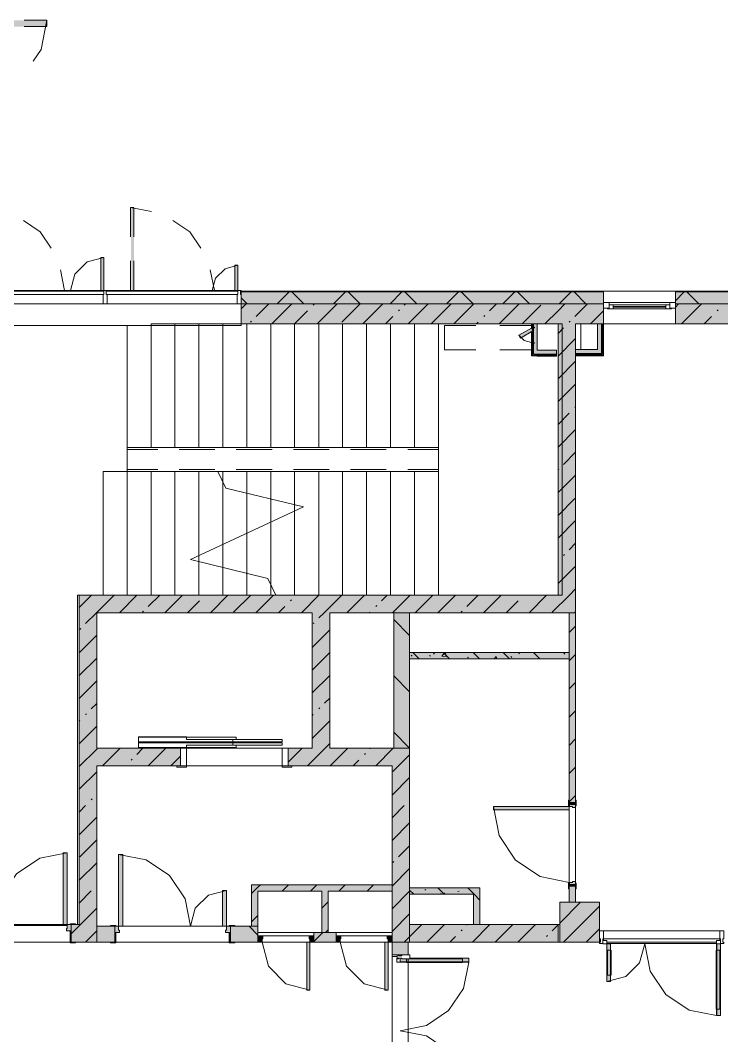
# Model space of a CAD drawing. Header units: millimetres. Extents: x -3817 to 677485, y -22715 to 103890.
# Drawn here: x 10460.1 to 10529.3, y -19507.6 to -19407.4 of the extents above; entities that cross this region are included whole.
import ezdxf

# ---------------------------------------------------------------- set-up
doc = ezdxf.new("R2010")
doc.units = ezdxf.units.MM
doc.layers.add('PDF _Геометрия', color=7, linetype='Continuous', true_color=0x1d1d1d)
doc.layers.add('PDF _Сплошная заливка', color=7, linetype='Continuous', true_color=0xffffff)

msp = doc.modelspace()

# ---------------------------------------------------------------- hatches: boundary and pattern name
at = {"layer": 'PDF _Сплошная заливка', "true_color": 0xe2e2e2, "transparency": 33554559}
for points in [[(10462.69, -19408.01), (10462.69, -19407.38), (10455.88, -19407.38), (10455.88, -19408.01), (10457.09, -19408.01)], [(10468.24, -19434.04), (10468.32, -19434.04), (10468.24, -19430.78), (10468, -19430.78), (10468, -19434.04)], [(10481.23, -19434.04), (10481.54, -19434.04), (10481.47, -19431.55), (10481.23, -19431.55), (10481.23, -19433.8)], [(10464.39, -19496.63), (10464.69, -19496.63), (10464.69, -19489.55), (10464.3, -19489.55), (10464.3, -19496.63)], [(10496.03, -19503.09), (10496.35, -19503.09), (10496.35, -19498.36), (10496.03, -19498.36), (10496.03, -19500.72)], [(10528.79, -19505.61), (10529.14, -19505.61), (10529.14, -19498.52), (10528.79, -19498.52), (10528.79, -19505.13)], [(10504.31, -19500.29), (10504.31, -19499.94), (10497.54, -19500.02), (10497.54, -19500.29), (10500.91, -19500.29)]]:
    msp.add_hatch(color=254, dxfattribs=at).paths.add_polyline_path(points)
at = {"layer": 'PDF _Сплошная заливка', "transparency": 33554559}
h = msp.add_hatch(color=256, dxfattribs=at)
h.paths.add_polyline_path([(10707.21, -19435.37), (10707.21, -19434.19), (10667.21, -19434.19), (10667.21, -19435.37), (10706.02, -19435.37)], flags=0)
h.paths.add_polyline_path([(10639.67, -19435.37), (10642.41, -19435.37), (10642.41, -19434.19), (10631.39, -19434.19), (10631.39, -19435.37), (10635.32, -19435.37)], flags=0)
h.paths.add_polyline_path([(10649.49, -19435.37), (10660.12, -19435.37), (10660.12, -19434.19), (10649.49, -19434.19)], flags=0)
h.paths.add_polyline_path([(10557.13, -19435.37), (10562.49, -19435.37), (10562.49, -19434.19), (10551.31, -19434.19), (10551.31, -19435.37)], flags=0)
h.paths.add_polyline_path([(10569.58, -19435.37), (10579.81, -19435.37), (10579.81, -19434.19), (10569.58, -19434.19), (10569.58, -19434.69)], flags=0)
h.paths.add_polyline_path([(10530.12, -19435.37), (10534.14, -19435.37), (10534.14, -19434.19), (10524.69, -19434.19), (10524.69, -19435.37)], flags=0)
h.paths.add_polyline_path([(10586.9, -19435.37), (10597.13, -19435.37), (10597.13, -19434.19), (10586.9, -19434.19), (10586.9, -19434.69)], flags=0)
h.paths.add_polyline_path([(10613.28, -19435.37), (10613.28, -19434.19), (10604.22, -19434.19), (10604.22, -19435.37)], flags=0)
h.paths.add_polyline_path([(10453.91, -19435.37), (10455.88, -19435.37), (10455.88, -19434.19), (10453.91, -19434.19), (10453.91, -19434.69)], flags=0)
h.paths.add_polyline_path([(10517.61, -19435.37), (10517.61, -19434.19), (10481.86, -19434.19), (10481.86, -19435.37), (10515.52, -19435.37)], flags=0)
h = msp.add_hatch(color=256, dxfattribs=at)
h.paths.add_polyline_path([(10513.12, -19437.34), (10513.12, -19435.37), (10481.86, -19435.37), (10481.86, -19437.34), (10511.07, -19437.34)], flags=0)
h.paths.add_polyline_path([(10453.67, -19437.34), (10455.88, -19437.34), (10455.88, -19435.37), (10453.67, -19435.37)], flags=0)
h = msp.add_hatch(color=256, dxfattribs=at)
h.paths.add_polyline_path([(10639.67, -19437.34), (10642.41, -19437.34), (10642.41, -19435.37), (10635.32, -19435.37), (10635.32, -19437.34), (10636.9, -19437.34)], flags=0)
h.paths.add_polyline_path([(10675.55, -19437.34), (10675.55, -19435.37), (10672.72, -19435.37), (10672.72, -19437.34)], flags=0)
h.paths.add_polyline_path([(10649.49, -19437.34), (10660.12, -19437.34), (10660.12, -19435.37), (10649.49, -19435.37)], flags=0)
h.paths.add_polyline_path([(10573.94, -19437.34), (10579.81, -19437.34), (10579.81, -19435.37), (10569.58, -19435.37), (10569.58, -19437.34)], flags=0)
h.paths.add_polyline_path([(10588.55, -19437.34), (10590.04, -19437.34), (10590.04, -19435.37), (10586.9, -19435.37), (10586.9, -19437.34)], flags=0)
h.paths.add_polyline_path([(10557.13, -19437.34), (10562.49, -19437.34), (10562.49, -19435.37), (10557.13, -19435.37), (10557.13, -19436.32)], flags=0)
h.paths.add_polyline_path([(10595.56, -19437.34), (10597.13, -19437.34), (10597.13, -19435.37), (10595.56, -19435.37), (10595.56, -19436.36)], flags=0)
h.paths.add_polyline_path([(10604.22, -19437.34), (10613.28, -19437.34), (10613.28, -19435.37), (10604.22, -19435.37)], flags=0)
h.paths.add_polyline_path([(10517.02, -19437.34), (10517.61, -19437.34), (10517.61, -19435.37), (10514.85, -19435.37), (10514.85, -19437.34), (10515.52, -19437.34)], flags=0)
h.paths.add_polyline_path([(10534.14, -19437.34), (10534.14, -19435.37), (10524.69, -19435.37), (10524.69, -19437.34), (10530.12, -19437.34)], flags=0)
h = msp.add_hatch(color=256, dxfattribs=at)
h.paths.add_polyline_path([(10510.48, -19440.49), (10510.58, -19440.49), (10510.58, -19438.06), (10510.48, -19438.12), (10510.48, -19439.09)], flags=0)
h.paths.add_polyline_path([(10510.58, -19437.93), (10510.58, -19437.34), (10510.48, -19437.34), (10510.48, -19437.76)], flags=0)
for points in [[(10510.58, -19440.49), (10510.68, -19440.34), (10510.64, -19437.34), (10510.58, -19437.34), (10510.58, -19439.09)], [(10512.96, -19440.43), (10512.96, -19440.34), (10510.68, -19440.34), (10510.68, -19440.43), (10511.07, -19440.43)], [(10517.41, -19440.36), (10517.41, -19440.26), (10514.85, -19440.26), (10514.85, -19440.36), (10517.02, -19440.36)], [(10517.02, -19440.45), (10517.51, -19440.45), (10517.41, -19440.36), (10514.85, -19440.36), (10514.85, -19440.45), (10515.52, -19440.45)], [(10514.22, -19465.85), (10514.85, -19465.85), (10514.85, -19464.11), (10465.88, -19464.11), (10465.88, -19465.85), (10500.91, -19465.85)], [(10514.22, -19470.41), (10514.22, -19469.78), (10498.47, -19469.78), (10498.47, -19470.41), (10500.91, -19470.41)], [(10496.74, -19498.36), (10498.47, -19498.36), (10498.47, -19480.96), (10496.74, -19480.96), (10496.74, -19497.73)], [(10482.88, -19496.79), (10483.51, -19496.79), (10483.51, -19492.7), (10482.88, -19492.7), (10482.88, -19496.32)], [(10490.44, -19493.33), (10496.74, -19493.33), (10496.74, -19492.7), (10483.51, -19492.7), (10483.51, -19493.33), (10489.81, -19493.33)], [(10504.77, -19493.64), (10505.4, -19493.64), (10505.4, -19493.01), (10498.47, -19493.01), (10498.47, -19493.64), (10500.91, -19493.64)], [(10517.21, -19498.36), (10517.21, -19494.43), (10513.28, -19494.43), (10513.28, -19498.36), (10515.52, -19498.36)], [(10465.09, -19498.36), (10467.61, -19498.36), (10467.61, -19496.63), (10465.09, -19496.63), (10465.09, -19497.26)], [(10500.91, -19498.36), (10513.12, -19498.36), (10513.12, -19496.63), (10498.47, -19496.63), (10498.47, -19498.36)]]:
    msp.add_hatch(color=256, dxfattribs=at).paths.add_polyline_path(points)
h = msp.add_hatch(color=256, dxfattribs=at)
h.paths.add_polyline_path([(10514.43, -19494.43), (10514.85, -19494.43), (10514.85, -19492.85), (10514.22, -19492.85), (10514.22, -19494.43)], flags=0)
h.paths.add_polyline_path([(10514.22, -19484.59), (10514.85, -19484.59), (10514.85, -19465.85), (10514.22, -19465.85), (10514.22, -19484.35)], flags=0)
h = msp.add_hatch(color=256, dxfattribs=at)
h.paths.add_polyline_path([(10467.61, -19480.96), (10475.88, -19480.96), (10475.88, -19479.23), (10467.61, -19479.23)], flags=0)
h.paths.add_polyline_path([(10496.74, -19480.96), (10498.47, -19480.96), (10498.47, -19479.23), (10486.5, -19479.23), (10486.5, -19480.96)], flags=0)
at = {"layer": 'PDF _Сплошная заливка', "true_color": 0xe2e2e2, "transparency": 33554559}
h = msp.add_hatch(color=254, dxfattribs=at)
h.paths.add_polyline_path([(10514.22, -19492.66), (10514.85, -19492.66), (10514.85, -19492.38), (10514.22, -19492.46)], flags=0)
h.paths.add_polyline_path([(10514.85, -19485.06), (10514.85, -19484.78), (10514.22, -19484.78), (10514.22, -19484.98), (10514.54, -19484.98)], flags=0)
h = msp.add_hatch(color=254, dxfattribs=at)
h.paths.add_polyline_path([(10465.09, -19497.26), (10465.09, -19496.63), (10464.69, -19496.63), (10464.62, -19497.26)], flags=0)
h.paths.add_polyline_path([(10453.67, -19497.26), (10454.14, -19497.26), (10454.06, -19497.03), (10454.06, -19496.63), (10453.67, -19496.63)], flags=0)
at = {"layer": 'PDF _Сплошная заливка', "transparency": 33554559}
h = msp.add_hatch(color=256, dxfattribs=at)
h.paths.add_polyline_path([(10481.23, -19498.36), (10483.51, -19498.36), (10483.51, -19496.79), (10480.8, -19496.79), (10480.8, -19498.36)], flags=0)
h.paths.add_polyline_path([(10469.38, -19498.36), (10469.38, -19496.79), (10467.61, -19496.79), (10467.61, -19498.36), (10468.95, -19498.36)], flags=0)
at = {"layer": 'PDF _Сплошная заливка', "true_color": 0xe2e2e2, "transparency": 33554559}
h = msp.add_hatch(color=254, dxfattribs=at)
h.paths.add_polyline_path([(10469.85, -19497.42), (10469.77, -19497.18), (10469.77, -19496.79), (10469.38, -19496.79), (10469.38, -19497.42)], flags=0)
h.paths.add_polyline_path([(10480.8, -19497.42), (10480.8, -19496.79), (10480.4, -19496.79), (10480.32, -19497.42)], flags=0)
at = {"layer": 'PDF _Сплошная заливка', "transparency": 33554559}
h = msp.add_hatch(color=256, dxfattribs=at)
h.paths.add_polyline_path([(10496.74, -19514.74), (10498.32, -19514.74), (10498.32, -19514.58), (10496.74, -19514.58)], flags=0)
h.paths.add_polyline_path([(10497.26, -19499.62), (10498.32, -19499.62), (10498.32, -19498.36), (10496.74, -19498.36), (10496.74, -19499.62)], flags=0)

# ---------------------------------------------------------------- linework, layer by layer
at = {"layer": 'PDF _Геометрия', "color": 253, "lineweight": 9, "true_color": 0xaaaaaa}
for points in [[(10460.46, -19408.01), (10462.69, -19408.01), (10462.69, -19407.38), (10460.46, -19407.38)], [(10461.34, -19411.41), (10462.12, -19410.25), (10462.69, -19407.38)], [(10471.27, -19428.76), (10471.27, -19425.85), (10470.95, -19425.85), (10470.95, -19428.76)], [(10473, -19426.25), (10470.95, -19425.85)], [(10463.11, -19429.87), (10462.04, -19428.27), (10460.37, -19427.15)], [(10477.87, -19429.87), (10476.8, -19428.27), (10475.13, -19427.15)], [(10465.01, -19434.04), (10465.43, -19432.45), (10466.65, -19431.23), (10468.32, -19430.78)], [(10468.32, -19434.04), (10468.32, -19430.78), (10468, -19430.78), (10468, -19434.04)], [(10470.95, -19431.12), (10470.95, -19434.04)], [(10471.27, -19434.04), (10471.27, -19431.12)], [(10479, -19434.04), (10479.32, -19432.83), (10480.26, -19431.9), (10481.54, -19431.55)], [(10481.54, -19434.04), (10481.54, -19431.55), (10481.23, -19431.55), (10481.23, -19434.04)], [(10464.44, -19434.04), (10464.04, -19432)], [(10479.21, -19434.04), (10478.8, -19432)], [(10455.88, -19435.37), (10455.88, -19437.51), (10481.86, -19437.51), (10481.86, -19435.37)], [(10468.63, -19435.37), (10481.47, -19435.37), (10456.27, -19435.37), (10468.24, -19435.37)], [(10481.86, -19437.51), (10455.88, -19437.51), (10455.88, -19437.34), (10453.67, -19437.34)], [(10510.48, -19437.76), (10510.48, -19437.5), (10507.37, -19437.5), (10510.48, -19437.5)], [(10515.52, -19437.34), (10515.36, -19437.34), (10515.36, -19439.86), (10515.36, -19437.34)], [(10551.31, -19437.34), (10517.61, -19437.34)], [(10510.48, -19438.12), (10510.48, -19439.9), (10507.37, -19439.9), (10510.48, -19439.9)], [(10510.48, -19439.17), (10509.77, -19438.98), (10509.25, -19438.46)], [(10517.61, -19439.09), (10517.61, -19440.49), (10514.85, -19440.49), (10514.85, -19484.35)], [(10514.85, -19440.49), (10517.61, -19440.49)], [(10470.6, -19451.91), (10472.96, -19451.91), (10470.6, -19451.91)], [(10465.71, -19496.63), (10465.71, -19464.11), (10468.24, -19464.11)], [(10514.22, -19470.41), (10498.47, -19470.41), (10498.47, -19493.01), (10505.4, -19493.01), (10505.4, -19496.63), (10513.28, -19496.63), (10513.28, -19494.43), (10514.22, -19494.43), (10514.22, -19493.09)], [(10481.03, -19478.63), (10471.72, -19478.63), (10471.72, -19478.11), (10476.47, -19478.11)], [(10476.47, -19479.18), (10476.47, -19479.15), (10471.74, -19479.15), (10471.74, -19478.68), (10481.03, -19478.68), (10481.03, -19478.66), (10471.72, -19478.66), (10471.72, -19479.18), (10476.47, -19479.18), (10471.72, -19479.18), (10471.72, -19478.66), (10481.03, -19478.66)], [(10471.74, -19478.13), (10471.74, -19478.6)], [(10471.74, -19478.68), (10471.74, -19479.15)], [(10485.91, -19478.37), (10485.91, -19478.6), (10485.91, -19478.37), (10481.03, -19478.37), (10481.03, -19478.6), (10485.91, -19478.6), (10481.03, -19478.6), (10481.03, -19478.37), (10476.47, -19478.37), (10476.47, -19478.13), (10481.35, -19478.13), (10481.35, -19478.37)], [(10485.91, -19478.71), (10485.91, -19478.92), (10485.91, -19478.68), (10481.03, -19478.68), (10481.03, -19478.92), (10485.91, -19478.92), (10481.35, -19478.92), (10481.35, -19479.15), (10481.35, -19478.92), (10476.47, -19478.92), (10476.47, -19479.15), (10481.35, -19479.15), (10476.47, -19479.15), (10476.47, -19478.92)], [(10481.03, -19478.68), (10485.91, -19478.68)], [(10481.03, -19478.92), (10481.03, -19478.71)], [(10514.22, -19484.35), (10514.22, -19478.71)], [(10485.91, -19479.23), (10486.5, -19479.23), (10475.88, -19479.23), (10476.47, -19479.23)], [(10475.52, -19480.96), (10467.61, -19480.96), (10467.61, -19496.79), (10468.05, -19496.79)], [(10481.23, -19496.79), (10482.88, -19496.79), (10482.88, -19492.7), (10496.74, -19492.7), (10496.74, -19480.96)], [(10514.22, -19492.46), (10511.36, -19491.89), (10508.93, -19490.27), (10507.31, -19487.84), (10506.74, -19484.98)], [(10464.69, -19489.55), (10461.98, -19490.09), (10459.68, -19491.62), (10458.15, -19493.92), (10457.61, -19496.63), (10457.13, -19494.86), (10455.84, -19493.56), (10454.06, -19493.09)], [(10469.77, -19489.7), (10472.48, -19490.24), (10474.78, -19491.78), (10476.32, -19494.08), (10476.86, -19496.79), (10477.33, -19495.02), (10478.63, -19493.72), (10480.4, -19493.25)], [(10514.85, -19493.09), (10514.85, -19494.43), (10517.21, -19494.43), (10517.21, -19497.26)], [(10464.69, -19496.63), (10454.06, -19496.63)], [(10454.06, -19496.71), (10464.69, -19496.71)], [(10513.28, -19496.63), (10513.12, -19496.63)], [(10483.83, -19497.73), (10488.71, -19497.73), (10483.83, -19497.73)], [(10491.54, -19497.73), (10496.43, -19497.73), (10491.54, -19497.73)], [(10468.95, -19498.36), (10465.52, -19498.36)], [(10481.23, -19498.36), (10488.32, -19498.36), (10483.83, -19498.36), (10488.63, -19498.36)], [(10483.91, -19498.36), (10484.54, -19500.73), (10486.27, -19502.46), (10488.63, -19503.09)], [(10491.23, -19498.36), (10489.02, -19498.36)], [(10496.35, -19498.36), (10491.54, -19498.36), (10496.03, -19498.36), (10491.62, -19498.36), (10492.26, -19500.73), (10493.98, -19502.46), (10496.35, -19503.09)], [(10517.29, -19498.36), (10498.32, -19498.36), (10498.32, -19499.64)], [(10513.12, -19498.36), (10513.28, -19498.36)], [(10517.21, -19498.05), (10517.21, -19498.36)], [(10517.53, -19498.21), (10517.92, -19498.21)], [(10517.53, -19498.52), (10517.53, -19498.21)], [(10517.92, -19498.36), (10517.92, -19498.21), (10517.53, -19498.21)], [(10517.92, -19498.52), (10517.53, -19498.52)], [(10517.53, -19498.52), (10517.92, -19498.52)], [(10517.92, -19498.21), (10517.92, -19498.52)], [(10517.92, -19502.26), (10519.79, -19501.76), (10521.16, -19500.39), (10521.66, -19498.52)], [(10517.92, -19502.26), (10517.92, -19498.52)], [(10528.75, -19505.61), (10526.04, -19505.07), (10523.74, -19503.53), (10522.2, -19501.23), (10521.66, -19498.52)], [(10529.14, -19498.21), (10528.75, -19498.21), (10529.14, -19498.21), (10529.14, -19498.52), (10528.75, -19498.52), (10529.14, -19498.52)], [(10528.75, -19498.52), (10528.75, -19498.21)], [(10528.75, -19498.21), (10528.75, -19498.36)], [(10528.75, -19505.61), (10528.75, -19498.52)], [(10497.24, -19499.77), (10496.74, -19499.77), (10496.74, -19499.62)], [(10517.92, -19499.15), (10518.28, -19499.15)], [(10518, -19501.63), (10518, -19499.15)], [(10518.35, -19501.63), (10518.35, -19499.15)], [(10528.72, -19504.98), (10528.72, -19499.15)], [(10529.14, -19499.15), (10528.79, -19499.15)], [(10529.06, -19504.98), (10529.06, -19499.15)], [(10497.22, -19513.88), (10497.54, -19513.88), (10497.22, -19513.88), (10497.54, -19513.88), (10497.22, -19513.88), (10497.22, -19514.27), (10497.22, -19513.93), (10497.22, -19514.27), (10497.54, -19514.27), (10497.54, -19513.88), (10504.31, -19513.88), (10503.79, -19511.28), (10502.32, -19509.09), (10500.13, -19507.62), (10497.54, -19507.1), (10500.13, -19506.59), (10502.32, -19505.12), (10503.79, -19502.92), (10504.31, -19500.33), (10497.54, -19500.33), (10497.22, -19500.33), (10497.22, -19499.94), (10497.54, -19499.94)], [(10497.22, -19500.33), (10497.22, -19499.94)], [(10497.26, -19500.33), (10497.54, -19500.33)], [(10497.54, -19499.94), (10497.54, -19500.33), (10497.54, -19499.94)], [(10503.68, -19500.02), (10498.17, -19500.02), (10498.17, -19500.29)], [(10503.68, -19500.36), (10498.17, -19500.36)], [(10503.68, -19499.94), (10503.68, -19500.29)], [(10517.92, -19501.63), (10518.28, -19501.63)], [(10529.14, -19504.98), (10528.79, -19504.98)]]:
    msp.add_lwpolyline(points, dxfattribs=at)
at = {"layer": 'PDF _Геометрия', "color": 7, "lineweight": 9}
for points in [[(10456.27, -19434.04), (10461.07, -19434.04), (10456.27, -19434.04), (10455.88, -19434.04)], [(10456.19, -19434.43), (10468.32, -19434.43), (10468.32, -19434.12), (10456.19, -19434.12)], [(10468.24, -19435.37), (10456.27, -19435.37), (10456.27, -19434.43), (10468.24, -19434.43)], [(10468.24, -19434.04), (10463.43, -19434.04)], [(10468.55, -19434.43), (10468.55, -19434.12), (10468.63, -19434.12), (10468.63, -19434.04), (10468.24, -19434.04), (10468.24, -19434.12), (10468.32, -19434.12), (10468.32, -19434.43), (10468.24, -19434.43), (10468.24, -19435.37), (10468.63, -19435.37), (10468.63, -19434.43)], [(10468.55, -19434.43), (10481.54, -19434.43), (10481.54, -19434.12), (10468.55, -19434.12)], [(10481.47, -19434.04), (10468.63, -19434.04)], [(10481.47, -19435.37), (10468.63, -19435.37), (10468.63, -19434.43), (10481.47, -19434.43)], [(10475.07, -19434.04), (10471.03, -19434.04)], [(10481.47, -19434.04), (10477.43, -19434.04)], [(10481.86, -19434.04), (10481.47, -19434.04)], [(10481.78, -19434.43), (10481.78, -19434.12), (10481.86, -19434.12), (10481.86, -19434.04), (10481.47, -19434.04), (10481.47, -19434.12), (10481.54, -19434.12), (10481.54, -19434.43), (10481.47, -19434.43), (10481.47, -19435.37), (10481.86, -19435.37), (10481.86, -19434.43)], [(10481.78, -19434.43), (10481.78, -19434.12)], [(10518.16, -19435.23), (10518.16, -19435.78), (10517.61, -19435.78), (10517.61, -19435.23)], [(10518, -19435.86), (10524.3, -19435.86), (10524.3, -19435.78), (10524.14, -19435.78), (10524.14, -19435.47), (10518.16, -19435.47), (10518.16, -19435.78), (10518, -19435.78)], [(10524.69, -19435.23), (10524.69, -19435.78), (10524.14, -19435.78), (10524.14, -19435.23)], [(10524.69, -19435.37), (10524.69, -19437.34), (10534.14, -19437.34), (10534.14, -19435.37)], [(10501.31, -19437.34), (10501.31, -19449.55), (10472.96, -19449.55), (10472.96, -19437.34)], [(10472.96, -19437.51), (10472.96, -19449.55)], [(10475.32, -19437.34), (10475.32, -19449.55)], [(10475.32, -19437.51), (10475.32, -19449.55)], [(10477.69, -19437.34), (10477.69, -19449.55)], [(10477.69, -19437.51), (10477.69, -19449.55)], [(10480.05, -19437.34), (10480.05, -19449.55)], [(10480.05, -19437.51), (10480.05, -19449.55)], [(10482.41, -19437.34), (10482.41, -19449.55)], [(10484.77, -19437.34), (10484.77, -19449.55)], [(10484.77, -19437.34), (10484.77, -19449.55)], [(10487.13, -19437.34), (10487.13, -19449.55)], [(10487.13, -19437.34), (10487.13, -19449.55)], [(10489.5, -19437.34), (10489.5, -19449.55)], [(10489.5, -19437.34), (10489.5, -19449.55)], [(10491.86, -19437.34), (10491.86, -19449.55)], [(10491.86, -19437.34), (10491.86, -19449.55)], [(10494.22, -19437.34), (10494.22, -19449.55)], [(10494.22, -19437.34), (10494.22, -19449.55)], [(10496.58, -19437.34), (10496.58, -19449.55)], [(10496.58, -19437.34), (10496.58, -19449.55)], [(10498.95, -19437.34), (10498.95, -19449.55)], [(10498.95, -19437.34), (10498.95, -19449.55)], [(10511.07, -19437.34), (10513.12, -19437.34)], [(10475.32, -19464.11), (10475.32, -19451.91)], [(10477.69, -19460.21), (10477.69, -19451.91), (10477.69, -19460.21), (10477.69, -19460.82), (10477.69, -19464.11), (10477.69, -19460.82)], [(10480.05, -19459.11), (10480.05, -19452.95), (10480.05, -19451.91), (10480.05, -19452.95)], [(10480.05, -19452.95), (10480.05, -19451.91)], [(10482.41, -19458.01), (10482.41, -19454.06), (10482.41, -19451.91), (10482.41, -19454.06)], [(10482.41, -19454.06), (10482.41, -19451.91)], [(10484.77, -19456.91), (10484.77, -19454.63), (10484.77, -19451.91), (10484.77, -19454.63)], [(10484.77, -19454.63), (10484.77, -19451.91)], [(10487.13, -19455.81), (10487.13, -19455.21), (10487.13, -19451.91), (10487.13, -19455.21), (10487.13, -19455.81), (10487.13, -19464.11)], [(10487.13, -19455.21), (10487.13, -19451.91)], [(10489.5, -19464.11), (10489.5, -19451.91)], [(10489.5, -19464.11), (10489.5, -19451.91)], [(10491.86, -19464.11), (10491.86, -19451.91)], [(10491.86, -19464.11), (10491.86, -19451.91)], [(10494.22, -19464.11), (10494.22, -19451.91)], [(10494.22, -19464.11), (10494.22, -19451.91)], [(10496.58, -19464.11), (10496.58, -19451.91)], [(10496.58, -19464.11), (10496.58, -19451.91)], [(10498.95, -19464.11), (10498.95, -19451.91)], [(10498.95, -19464.11), (10498.95, -19451.91)], [(10501.31, -19464.11), (10501.31, -19451.91)], [(10487.13, -19464.11), (10487.13, -19455.81)], [(10484.77, -19464.11), (10484.77, -19463.08), (10484.77, -19456.91), (10484.77, -19463.08)], [(10484.77, -19463.08), (10484.77, -19456.91)], [(10482.41, -19464.11), (10482.41, -19461.97), (10482.41, -19458.01), (10482.41, -19461.97)], [(10482.41, -19461.97), (10482.41, -19458.01)], [(10480.05, -19464.11), (10480.05, -19461.39), (10480.05, -19459.11), (10480.05, -19461.39)], [(10480.05, -19461.39), (10480.05, -19459.11)], [(10477.69, -19460.82), (10477.69, -19460.21)], [(10498.47, -19469.78), (10498.47, -19465.85), (10514.22, -19465.85), (10514.22, -19469.78)], [(10498.47, -19493.01), (10498.47, -19493.64), (10504.77, -19493.64), (10504.77, -19496.63), (10498.47, -19496.63), (10498.47, -19498.36), (10513.12, -19498.36), (10513.12, -19496.63), (10505.4, -19496.63), (10505.4, -19493.64), (10505.4, -19493.01)], [(10517.21, -19494.43), (10513.28, -19494.43), (10513.28, -19498.36), (10517.21, -19498.36)], [(10498.32, -19499.62), (10498.32, -19498.36), (10496.74, -19498.36), (10496.74, -19499.62)], [(10517.92, -19498.36), (10528.75, -19498.36)], [(10517.92, -19498.5), (10528.75, -19498.5)], [(10497.38, -19499.94), (10497.69, -19499.94), (10497.69, -19500.02), (10498.48, -19500.02), (10498.48, -19499.62), (10497.69, -19499.62), (10497.69, -19499.7), (10497.38, -19499.7), (10497.38, -19499.62), (10497.24, -19499.62), (10497.24, -19500.02), (10497.38, -19500.02)]]:
    msp.add_lwpolyline(points, close=True, dxfattribs=at)
for points in [[(10456.19, -19434.12), (10468.32, -19434.12)], [(10456.51, -19434.04), (10461.07, -19434.04), (10456.27, -19434.04), (10468.24, -19434.04), (10456.27, -19434.04)], [(10456.27, -19434.12), (10468.24, -19434.12), (10468.24, -19434.04), (10463.43, -19434.04), (10468, -19434.04)], [(10468.63, -19434.04), (10468.24, -19434.04)], [(10468.55, -19434.12), (10481.54, -19434.12)], [(10468.63, -19434.12), (10481.47, -19434.12), (10481.47, -19434.04), (10477.43, -19434.04), (10481.23, -19434.04)], [(10471.27, -19434.04), (10475.07, -19434.04), (10471.03, -19434.04), (10470.64, -19434.04)], [(10534.14, -19434.13), (10524.69, -19434.13), (10524.69, -19435.37), (10524.69, -19437.34), (10517.61, -19437.34), (10517.61, -19435.37), (10514.85, -19435.37), (10517.61, -19435.37), (10517.61, -19434.13), (10481.86, -19434.13), (10481.86, -19435.37), (10513.12, -19435.37), (10514.85, -19435.37), (10513.12, -19435.37), (10481.86, -19435.37), (10481.86, -19437.34), (10510.48, -19437.34), (10506.8, -19437.34)], [(10517.61, -19434.17), (10481.86, -19434.17)], [(10517.61, -19434.19), (10481.86, -19434.19)], [(10485.41, -19435.37), (10486.59, -19434.19)], [(10488.03, -19435.37), (10486.85, -19434.19)], [(10490.97, -19435.37), (10492.15, -19434.19)], [(10493.6, -19435.37), (10492.42, -19434.19)], [(10496.54, -19435.37), (10497.72, -19434.19)], [(10499.17, -19435.37), (10497.99, -19434.19)], [(10502.11, -19435.37), (10503.29, -19434.19)], [(10504.73, -19435.37), (10503.55, -19434.19)], [(10507.68, -19435.37), (10508.86, -19434.19)], [(10510.3, -19435.37), (10509.12, -19434.19)], [(10513.24, -19435.37), (10514.42, -19434.19)], [(10515.87, -19435.37), (10514.69, -19434.19)], [(10514.85, -19440.36), (10514.85, -19440.45), (10517.02, -19440.45), (10517.51, -19440.45), (10517.61, -19440.45), (10517.61, -19437.34), (10517.61, -19435.37), (10517.61, -19434.13), (10524.69, -19434.13), (10524.69, -19435.37), (10534.14, -19435.37)], [(10534.14, -19434.17), (10524.69, -19434.17)], [(10524.69, -19435.06), (10525.56, -19434.19)], [(10534.14, -19434.19), (10524.69, -19434.19)], [(10527, -19435.37), (10525.82, -19434.19)], [(10482.46, -19435.37), (10481.86, -19434.77)], [(10481.86, -19435.87), (10482.35, -19435.37)], [(10483.35, -19436.62), (10484.6, -19435.37)], [(10484.87, -19437.34), (10486.84, -19435.37)], [(10488.96, -19435.5), (10489.06, -19435.41)], [(10489.36, -19437.34), (10491.33, -19435.37)], [(10491.77, -19437.18), (10493.58, -19435.37)], [(10493.85, -19437.34), (10495.82, -19435.37)], [(10497.94, -19435.5), (10498.07, -19435.37)], [(10498.34, -19437.34), (10500.31, -19435.37)], [(10500.59, -19437.34), (10502.56, -19435.37)], [(10502.83, -19437.34), (10504.8, -19435.37)], [(10506.36, -19436.06), (10507.05, -19435.37)], [(10507.32, -19437.34), (10509.29, -19435.37)], [(10509.57, -19437.34), (10511.41, -19435.5)], [(10511.81, -19437.34), (10513.12, -19436.04), (10513.78, -19435.37)], [(10514.78, -19436.62), (10514.85, -19436.55), (10516.03, -19435.37)], [(10524.69, -19435.23), (10517.61, -19435.23)], [(10518.55, -19435.86), (10518.55, -19435.47)], [(10518.55, -19435.63), (10523.75, -19435.63)], [(10523.75, -19435.71), (10518.55, -19435.71)], [(10523.75, -19435.86), (10523.75, -19435.47)], [(10524.69, -19435.69), (10525.01, -19435.37)], [(10525.28, -19437.34), (10527.25, -19435.37)], [(10487.12, -19437.34), (10488.4, -19436.06)], [(10496.1, -19437.34), (10496.82, -19436.62)], [(10497.38, -19436.06), (10497.47, -19435.97)], [(10505.8, -19436.62), (10505.89, -19436.53)], [(10516.3, -19437.34), (10517.61, -19436.04)], [(10517.61, -19435.78), (10518.16, -19435.78)], [(10524.3, -19435.86), (10518, -19435.86)], [(10524.14, -19435.78), (10524.69, -19435.78)], [(10527.53, -19437.34), (10528.25, -19436.62)], [(10528.81, -19436.06), (10528.9, -19435.97)], [(10479.56, -19451.91), (10477.69, -19451.91), (10475.32, -19451.91), (10472.96, -19451.91), (10472.96, -19464.11), (10472.96, -19451.91), (10470.6, -19451.91), (10468.24, -19451.91), (10468.24, -19464.11), (10470.6, -19464.11), (10470.6, -19451.91), (10470.6, -19464.11), (10472.96, -19464.11), (10475.32, -19464.11), (10477.69, -19464.11), (10480.05, -19464.11), (10482.41, -19464.11), (10484.77, -19464.11), (10485.26, -19464.11), (10484.49, -19462.47), (10476.84, -19460.61), (10487.99, -19455.41), (10480.33, -19453.55), (10479.56, -19451.91), (10501.31, -19451.91), (10501.31, -19449.55), (10501.31, -19437.34), (10510.48, -19437.34), (10510.48, -19437.76)], [(10485.54, -19437.34), (10481.86, -19437.34), (10482.41, -19437.34), (10482.41, -19449.55), (10482.41, -19437.34), (10484.77, -19437.34), (10487.13, -19437.34), (10489.5, -19437.34), (10491.86, -19437.34), (10494.22, -19437.34), (10496.58, -19437.34), (10498.95, -19437.34), (10501.31, -19437.34), (10501.31, -19449.55), (10498.95, -19449.55), (10496.58, -19449.55), (10494.22, -19449.55), (10491.86, -19449.55), (10489.5, -19449.55), (10487.13, -19449.55), (10484.77, -19449.55), (10482.41, -19449.55), (10480.05, -19449.55), (10477.69, -19449.55), (10475.32, -19449.55), (10472.96, -19449.55), (10470.6, -19449.55), (10470.6, -19437.51)], [(10482.79, -19437.18), (10482.88, -19437.09)], [(10491.84, -19437.34), (10487.9, -19437.34)], [(10498.14, -19437.34), (10494.2, -19437.34)], [(10504.44, -19437.34), (10500.5, -19437.34)], [(10513.51, -19437.34), (10501.31, -19437.34)], [(10501.31, -19449.55), (10501.31, -19437.34)], [(10505.08, -19437.34), (10505.24, -19437.18)], [(10513.12, -19437.34), (10511.07, -19437.34), (10511.07, -19439.94), (10512.96, -19439.94), (10512.96, -19440.53), (10511.07, -19440.53), (10511.07, -19440.49), (10510.48, -19440.49), (10510.48, -19438.12), (10510.48, -19439.25)], [(10510.58, -19437.93), (10510.58, -19437.34), (10510.48, -19437.34)], [(10512.96, -19440.34), (10511.07, -19440.34), (10510.68, -19440.34), (10510.68, -19437.34), (10510.58, -19437.34)], [(10511.07, -19437.34), (10510.68, -19437.34)], [(10511.07, -19437.68), (10511.07, -19439.25)], [(10513.12, -19440.1), (10513.12, -19437.34), (10513.12, -19464.11)], [(10513.12, -19438.28), (10513.66, -19437.74)], [(10513.51, -19464.11), (10513.51, -19437.34)], [(10514.22, -19437.18), (10514.31, -19437.09)], [(10514.85, -19439.09), (10514.85, -19437.34), (10517.02, -19437.34), (10517.02, -19439.86), (10514.85, -19439.86), (10514.85, -19437.34)], [(10514.85, -19439.86), (10514.85, -19440.26), (10517.02, -19440.26), (10517.41, -19440.26), (10517.41, -19437.34), (10517.02, -19437.34)], [(10514.85, -19440.26), (10514.85, -19440.36), (10517.02, -19440.36), (10517.41, -19440.36), (10517.51, -19440.36), (10517.51, -19437.34), (10517.41, -19437.34)], [(10517.61, -19437.34), (10517.51, -19437.34)], [(10510.58, -19440.49), (10510.58, -19438.06)], [(10513.12, -19440.53), (10514.85, -19438.8)], [(10517.61, -19439.9), (10517.51, -19439.8), (10517.41, -19439.7)], [(10512.96, -19440.43), (10511.07, -19440.43), (10510.68, -19440.43)], [(10510.91, -19440.49), (10510.97, -19440.43), (10511.07, -19440.34)], [(10514.85, -19484.35), (10514.85, -19465.85), (10514.85, -19464.11), (10514.85, -19440.45)], [(10513.12, -19442.77), (10514.85, -19441.04)], [(10513.12, -19446.4), (10513.12, -19442.46)], [(10513.12, -19445.02), (10514.85, -19443.29)], [(10514.78, -19445.6), (10514.85, -19445.53)], [(10513.12, -19447.26), (10514.22, -19446.16)], [(10513.12, -19449.51), (10514.85, -19447.78)], [(10513.12, -19452.7), (10513.12, -19448.76)], [(10470.6, -19449.74), (10473.62, -19449.74)], [(10475.74, -19449.74), (10479.26, -19449.74)], [(10481.37, -19449.74), (10484.9, -19449.74)], [(10487.01, -19449.74), (10490.53, -19449.74)], [(10492.65, -19449.74), (10496.17, -19449.74)], [(10498.28, -19449.74), (10501.31, -19449.74), (10501.31, -19451.71), (10498.28, -19451.71)], [(10501.31, -19449.55), (10501.31, -19451.91)], [(10513.66, -19451.21), (10514.85, -19450.02)], [(10473.62, -19451.71), (10470.6, -19451.71)], [(10479.26, -19451.71), (10475.74, -19451.71)], [(10484.9, -19451.71), (10481.37, -19451.71)], [(10490.53, -19451.71), (10487.01, -19451.71)], [(10496.17, -19451.71), (10492.65, -19451.71)], [(10513.12, -19451.75), (10513.19, -19451.68)], [(10472.96, -19451.91), (10475.32, -19451.91), (10477.69, -19451.91), (10480.05, -19451.91), (10482.41, -19451.91), (10484.77, -19451.91), (10487.13, -19451.91), (10489.5, -19451.91), (10491.86, -19451.91), (10494.22, -19451.91), (10496.58, -19451.91), (10498.95, -19451.91), (10501.31, -19451.91), (10501.31, -19464.11), (10513.12, -19464.11), (10465.88, -19464.11), (10465.88, -19465.85), (10465.88, -19496.63), (10465.52, -19496.63)], [(10468.24, -19451.91), (10468.24, -19464.11)], [(10501.31, -19451.91), (10501.31, -19464.11)], [(10513.12, -19454), (10514.85, -19452.27)], [(10513.12, -19456.24), (10514.78, -19454.58)], [(10513.12, -19459), (10513.12, -19455.06)], [(10513.12, -19458.49), (10514.85, -19456.76)], [(10514.22, -19459.63), (10514.85, -19459)], [(10513.66, -19460.19), (10513.75, -19460.1)], [(10509.82, -19464.11), (10513.12, -19464.11), (10513.12, -19461.36)], [(10513.12, -19462.98), (10514.85, -19461.25)], [(10512.53, -19465.81), (10514.23, -19464.11), (10514.85, -19463.49)], [(10465.88, -19465.32), (10467.08, -19464.11)], [(10466.51, -19466.93), (10467.59, -19465.85), (10469.32, -19464.12)], [(10469.84, -19465.85), (10471.57, -19464.11)], [(10472.69, -19465.25), (10473.82, -19464.11)], [(10474.33, -19465.85), (10476.06, -19464.11)], [(10476.57, -19465.85), (10477.74, -19464.68)], [(10478.3, -19464.12), (10478.31, -19464.11)], [(10478.82, -19465.85), (10480.55, -19464.11)], [(10481.1, -19465.81), (10482.8, -19464.11)], [(10483.31, -19465.85), (10485.04, -19464.11)], [(10485.26, -19464.11), (10488.56, -19464.11)], [(10485.26, -19464.11), (10501.31, -19464.11)], [(10485.26, -19464.11), (10487.13, -19464.11)], [(10486.72, -19464.68), (10486.81, -19464.59)], [(10487.13, -19464.11), (10489.5, -19464.11)], [(10487.28, -19464.12), (10487.29, -19464.11)], [(10487.8, -19465.85), (10489.53, -19464.11)], [(10489.5, -19464.11), (10491.86, -19464.11)], [(10489.52, -19466.37), (10490.04, -19465.85), (10491.78, -19464.11)], [(10490.92, -19464.11), (10494.86, -19464.11)], [(10491.86, -19464.11), (10494.22, -19464.11)], [(10492.29, -19465.85), (10494.02, -19464.11)], [(10494.22, -19464.11), (10496.58, -19464.11)], [(10495.7, -19464.68), (10496.27, -19464.11)], [(10496.58, -19464.11), (10498.95, -19464.11)], [(10496.78, -19465.85), (10498.51, -19464.11)], [(10497.22, -19464.11), (10501.16, -19464.11)], [(10498.95, -19464.11), (10501.31, -19464.11)], [(10499.02, -19465.85), (10500.75, -19464.12)], [(10501.27, -19465.85), (10503, -19464.11)], [(10501.31, -19464.11), (10513.51, -19464.11)], [(10503.52, -19464.11), (10507.45, -19464.11)], [(10504.12, -19465.25), (10505.25, -19464.11)], [(10505.76, -19465.85), (10507.49, -19464.11)], [(10508, -19465.85), (10509.17, -19464.68)], [(10509.73, -19464.12), (10509.74, -19464.11)], [(10510.25, -19465.85), (10511.98, -19464.11)], [(10472.12, -19465.81), (10472.22, -19465.71)], [(10485.55, -19465.85), (10486.16, -19465.25)], [(10494.53, -19465.85), (10494.57, -19465.81)], [(10495.14, -19465.25), (10495.23, -19465.15)], [(10503.55, -19465.81), (10503.65, -19465.71)], [(10514.74, -19465.85), (10514.85, -19465.74)], [(10465.52, -19498.36), (10467.61, -19498.36), (10467.61, -19496.63), (10467.61, -19480.96), (10475.88, -19480.96), (10475.88, -19479.23), (10467.61, -19479.23), (10467.61, -19465.85), (10488.87, -19465.85), (10488.87, -19479.23), (10486.5, -19479.23), (10486.5, -19480.96), (10496.74, -19480.96), (10496.74, -19492.7), (10483.51, -19492.7), (10482.88, -19492.7), (10482.88, -19496.79), (10481.23, -19496.79)], [(10498.47, -19493.01), (10498.47, -19479.23), (10496.9, -19479.23), (10496.9, -19465.85), (10490.6, -19465.85), (10490.6, -19479.23), (10496.74, -19479.23), (10496.9, -19479.23), (10498.47, -19479.23), (10498.47, -19470.41), (10498.47, -19469.78)], [(10498.47, -19465.85), (10496.9, -19465.85)], [(10498.47, -19468.09), (10496.9, -19466.51)], [(10514.85, -19465.85), (10514.22, -19465.85)], [(10465.95, -19467.49), (10466.04, -19467.4)], [(10488.87, -19469.27), (10490.6, -19467.54)], [(10488.96, -19466.93), (10489.06, -19466.84)], [(10514.22, -19467.8), (10514.85, -19467.17)], [(10465.88, -19469.81), (10467.61, -19468.08)], [(10488.87, -19471.51), (10490.6, -19469.78)], [(10514.22, -19470.41), (10514.22, -19469.78)], [(10465.88, -19472.06), (10467.61, -19470.32)], [(10498.47, -19470.41), (10514.22, -19470.41), (10514.22, -19484.35)], [(10514.22, -19470.59), (10514.85, -19469.96)], [(10465.88, -19474.3), (10467.61, -19472.57)], [(10488.87, -19473.76), (10490.6, -19472.03)], [(10498.47, -19473.65), (10496.9, -19472.08)], [(10514.22, -19473.37), (10514.85, -19472.74)], [(10467.07, -19475.35), (10467.61, -19474.81)], [(10490.08, -19474.79), (10490.6, -19474.27)], [(10466.51, -19475.91), (10466.61, -19475.82)], [(10489.52, -19475.35), (10489.62, -19475.25)], [(10514.22, -19476.16), (10514.85, -19475.53)], [(10465.88, -19476.55), (10465.95, -19476.47)], [(10488.87, -19476), (10488.96, -19475.91)], [(10488.87, -19478.25), (10490.6, -19476.52)], [(10465.88, -19478.79), (10467.61, -19477.06)], [(10498.47, -19479.22), (10496.9, -19477.65)], [(10488.4, -19480.96), (10490.13, -19479.23), (10490.6, -19478.76)], [(10514.22, -19478.94), (10514.85, -19478.31)], [(10465.88, -19481.04), (10467.61, -19479.3), (10467.68, -19479.23)], [(10468.19, -19480.96), (10469.92, -19479.23)], [(10471.56, -19479.84), (10472.17, -19479.23)], [(10472.68, -19480.96), (10474.41, -19479.23)], [(10486.5, -19480.61), (10487.88, -19479.23)], [(10490.64, -19480.96), (10492.37, -19479.23)], [(10494.01, -19479.84), (10494.11, -19479.74)], [(10494.57, -19479.28), (10494.62, -19479.23)], [(10495.13, -19480.96), (10496.86, -19479.23)], [(10471, -19480.4), (10471.1, -19480.31)], [(10474.93, -19480.96), (10475.88, -19480.02)], [(10492.89, -19480.96), (10493.45, -19480.4)], [(10496.82, -19481.52), (10497.38, -19480.96), (10498.47, -19479.87)], [(10465.88, -19483.28), (10467.61, -19481.55)], [(10470.44, -19480.96), (10470.44, -19480.96)], [(10514.22, -19481.72), (10514.85, -19481.09)], [(10496.74, -19483.85), (10498.47, -19482.11)], [(10467.07, -19484.33), (10467.17, -19484.23)], [(10514.22, -19484.51), (10514.85, -19483.88)], [(10514.22, -19484.59), (10514.85, -19484.59)], [(10465.88, -19485.53), (10466.51, -19484.89)], [(10496.74, -19486.09), (10497.94, -19484.89)], [(10514.22, -19492.54), (10514.22, -19485.29)], [(10514.85, -19484.9), (10514.85, -19492.54)], [(10465.88, -19487.77), (10467.61, -19486.04)], [(10496.74, -19488.34), (10498.47, -19486.6)], [(10465.95, -19489.94), (10467.61, -19488.28)], [(10497.38, -19489.94), (10498.47, -19488.85)], [(10465.88, -19492.26), (10467.61, -19490.53)], [(10496.82, -19490.5), (10496.91, -19490.41)], [(10496.74, -19492.83), (10498.47, -19491.09)], [(10482.88, -19493.57), (10483.51, -19492.94), (10483.76, -19492.7)], [(10485.91, -19493.33), (10486.54, -19492.7)], [(10488.7, -19493.33), (10489.33, -19492.7)], [(10490.44, -19497.42), (10490.44, -19493.33), (10496.74, -19493.33), (10496.74, -19492.7)], [(10491.48, -19493.33), (10492.11, -19492.7)], [(10494.27, -19493.33), (10494.9, -19492.7)], [(10514.22, -19492.86), (10514.22, -19492.85)], [(10514.85, -19492.85), (10514.22, -19492.85)], [(10465.88, -19494.51), (10467.07, -19493.31)], [(10481.23, -19498.36), (10483.51, -19498.36), (10483.51, -19496.79), (10483.51, -19493.33), (10489.81, -19493.33), (10489.81, -19497.42), (10490.44, -19497.42), (10491.23, -19497.42), (10491.23, -19498.36), (10489.02, -19498.36), (10489.02, -19497.42), (10489.81, -19497.42)], [(10496.74, -19493.33), (10496.74, -19498.36), (10498.47, -19498.36), (10498.47, -19493.64)], [(10496.74, -19495.07), (10498.47, -19493.34)], [(10514.22, -19493.09), (10514.22, -19494.43)], [(10514.85, -19494.43), (10514.85, -19493.09)], [(10489.81, -19495), (10490.44, -19494.37)], [(10513.28, -19496.5), (10515.34, -19494.43)], [(10513.65, -19498.36), (10517.21, -19494.8)], [(10465.09, -19497.54), (10465.99, -19496.63), (10467.61, -19495.02)], [(10482.88, -19496.36), (10483.51, -19495.73)], [(10496.74, -19497.32), (10498.47, -19495.58)], [(10454.06, -19496.63), (10464.69, -19496.63)], [(10465.09, -19496.63), (10465.09, -19498.36)], [(10468.95, -19496.79), (10467.61, -19496.79), (10467.61, -19498.36), (10468.95, -19498.36)], [(10469.38, -19498.36), (10469.38, -19496.79)], [(10469.77, -19496.79), (10480.01, -19496.79)], [(10480.8, -19496.79), (10480.8, -19498.36)], [(10483.51, -19497.67), (10482.64, -19496.79)], [(10482.88, -19496.79), (10483.51, -19496.79)], [(10497.94, -19498.36), (10498.47, -19497.83), (10499.67, -19496.63)], [(10500.18, -19498.36), (10501.91, -19496.63)], [(10504.12, -19496.67), (10504.16, -19496.63)], [(10504.67, -19498.36), (10506.4, -19496.63)], [(10504.77, -19496.63), (10505.4, -19496.63)], [(10506.92, -19498.36), (10508.65, -19496.63)], [(10509.16, -19498.36), (10510.89, -19496.63)], [(10512.53, -19497.24), (10513.12, -19496.65)], [(10466.51, -19498.36), (10467.61, -19497.26)], [(10483.51, -19497.73), (10483.51, -19497.42), (10489.02, -19497.42), (10489.02, -19497.73)], [(10489.02, -19498.3), (10489.9, -19497.42)], [(10490.17, -19497.42), (10490.44, -19497.15)], [(10491.23, -19497.73), (10491.23, -19497.42), (10496.74, -19497.42), (10496.74, -19497.73)], [(10502.43, -19498.36), (10502.99, -19497.8)], [(10503.55, -19497.24), (10503.65, -19497.14)], [(10511.97, -19497.8), (10512.07, -19497.7)], [(10515.9, -19498.36), (10517.21, -19497.05)], [(10517.53, -19498.36), (10517.53, -19498.05), (10517.61, -19498.05), (10517.61, -19497.26), (10517.21, -19497.26), (10517.21, -19498.05), (10517.29, -19498.05), (10517.29, -19498.36), (10517.21, -19498.36), (10517.21, -19498.5), (10517.53, -19498.5)], [(10517.61, -19498.05), (10529.06, -19498.05), (10517.61, -19498.05), (10517.61, -19498.21), (10517.61, -19498.05), (10517.61, -19497.26), (10529.06, -19497.26), (10517.61, -19497.26)], [(10529.06, -19497.26), (10529.06, -19498.05), (10529.06, -19498.21), (10529.06, -19498.05)], [(10529.14, -19498.5), (10529.46, -19498.5), (10529.46, -19498.36), (10529.38, -19498.36), (10529.38, -19498.05), (10529.46, -19498.05), (10529.46, -19497.26), (10529.06, -19497.26), (10529.06, -19498.05), (10529.14, -19498.05), (10529.14, -19498.36)], [(10464.97, -19498.36), (10453.79, -19498.36)], [(10480.68, -19498.36), (10469.5, -19498.36)], [(10488.32, -19498.36), (10483.51, -19498.36)], [(10496.03, -19498.36), (10491.23, -19498.36)], [(10511.41, -19498.36), (10511.41, -19498.36)], [(10497.69, -19514.58), (10496.74, -19514.58), (10496.74, -19499.62), (10497.69, -19499.62)], [(10498.32, -19500), (10498.32, -19514.21)]]:
    msp.add_lwpolyline(points, dxfattribs=at)
at = {"layer": 'PDF _Геометрия', "color": 253, "lineweight": 9, "true_color": 0xaaaaaa}
for points in [[(10470.6, -19437.51), (10470.6, -19451.91), (10475.32, -19451.91), (10470.6, -19451.91)], [(10470.6, -19437.51), (10470.6, -19451.91), (10472.96, -19451.91), (10470.6, -19451.91)], [(10505.01, -19439.9), (10501.9, -19439.9), (10501.9, -19437.5), (10505.01, -19437.5), (10501.9, -19437.5), (10501.9, -19439.9)], [(10510.8, -19437.72), (10510.8, -19437.68), (10510.48, -19437.68), (10510.48, -19437.72)], [(10509.25, -19438.46), (10509.41, -19438.74), (10510.64, -19438.03), (10510.48, -19437.76)], [(10510.8, -19439.21), (10510.48, -19439.21), (10510.48, -19439.25), (10510.8, -19439.25)], [(10485.26, -19464.11), (10513.12, -19464.11)], [(10476.47, -19478.13), (10476.47, -19478.11), (10471.72, -19478.11), (10471.72, -19478.63), (10481.03, -19478.63), (10481.03, -19478.6), (10471.74, -19478.6), (10471.74, -19478.13)], [(10481.35, -19478.37), (10481.35, -19478.13), (10476.47, -19478.13), (10476.47, -19478.37)], [(10476.47, -19480.96), (10476.47, -19479.23), (10475.88, -19479.23), (10475.88, -19480.96)], [(10476.47, -19480.96), (10485.91, -19480.96), (10485.91, -19479.23), (10476.47, -19479.23), (10476.47, -19480.96), (10476.47, -19479.23), (10485.91, -19479.23), (10485.91, -19480.96), (10476.47, -19480.96), (10485.91, -19480.96)], [(10486.5, -19480.96), (10486.5, -19479.23), (10485.91, -19479.23), (10485.91, -19480.96)], [(10476.47, -19480.96), (10475.52, -19480.96), (10475.52, -19481.08), (10476.47, -19481.08)], [(10486.86, -19480.96), (10485.91, -19480.96), (10485.91, -19481.08), (10486.86, -19481.08)], [(10514.22, -19484.9), (10514.22, -19484.35), (10514.16, -19484.35), (10514.16, -19484.9)], [(10514.85, -19484.78), (10514.85, -19484.59), (10514.22, -19484.59), (10514.22, -19484.78)], [(10514.22, -19484.98), (10514.54, -19484.98), (10514.54, -19485.06), (10514.85, -19485.06), (10514.85, -19484.78), (10514.22, -19484.78)], [(10514.23, -19484.9), (10514.23, -19484.78), (10514.22, -19484.78), (10514.22, -19484.9)], [(10514.85, -19484.9), (10514.85, -19484.78), (10514.84, -19484.78), (10514.84, -19484.9)], [(10514.91, -19484.9), (10514.91, -19484.35), (10514.85, -19484.35), (10514.85, -19484.9)], [(10506.74, -19484.98), (10506.74, -19485.29), (10514.22, -19485.29), (10514.22, -19484.98)], [(10514.22, -19485.29), (10514.22, -19492.54)], [(10464.69, -19489.55), (10464.3, -19489.55), (10464.3, -19496.63), (10464.69, -19496.63)], [(10469.77, -19489.7), (10469.77, -19496.79), (10470.17, -19496.79), (10470.17, -19489.7)], [(10514.22, -19492.54), (10514.16, -19492.54), (10514.16, -19493.09), (10514.22, -19493.09)], [(10514.22, -19492.46), (10514.22, -19492.66), (10514.85, -19492.66), (10514.85, -19492.38), (10514.54, -19492.38), (10514.54, -19492.46)], [(10514.23, -19492.54), (10514.22, -19492.54), (10514.22, -19492.66), (10514.23, -19492.66)], [(10514.85, -19492.66), (10514.22, -19492.66), (10514.22, -19492.85), (10514.85, -19492.85)], [(10514.85, -19492.54), (10514.84, -19492.54), (10514.84, -19492.66), (10514.85, -19492.66)], [(10514.91, -19492.54), (10514.85, -19492.54), (10514.85, -19493.09), (10514.91, -19493.09)], [(10480.4, -19493.25), (10480.01, -19493.25), (10480.01, -19496.79), (10480.4, -19496.79)], [(10464.69, -19496.63), (10464.69, -19497.03), (10464.62, -19497.03), (10464.62, -19497.26), (10465.09, -19497.26), (10465.09, -19496.63)], [(10464.97, -19496.63), (10465.52, -19496.63), (10465.52, -19496.57), (10464.97, -19496.57)], [(10469.5, -19496.79), (10469.5, -19496.73), (10468.95, -19496.73), (10468.95, -19496.79)], [(10469.77, -19496.79), (10469.38, -19496.79), (10469.38, -19497.42), (10469.85, -19497.42), (10469.85, -19497.18), (10469.77, -19497.18)], [(10469.77, -19496.79), (10480.01, -19496.79)], [(10480.4, -19496.79), (10480.4, -19497.18), (10480.32, -19497.18), (10480.32, -19497.42), (10480.8, -19497.42), (10480.8, -19496.79)], [(10480.68, -19496.79), (10481.23, -19496.79), (10481.23, -19496.73), (10480.68, -19496.73)], [(10464.97, -19498.36), (10465.09, -19498.36), (10465.09, -19497.26), (10464.97, -19497.26)], [(10469.5, -19498.36), (10469.5, -19497.42), (10469.38, -19497.42), (10469.38, -19498.36)], [(10480.68, -19498.36), (10480.8, -19498.36), (10480.8, -19497.42), (10480.68, -19497.42)], [(10483.71, -19497.73), (10483.51, -19497.73), (10483.51, -19498.36), (10483.71, -19498.36)], [(10483.91, -19498.36), (10483.91, -19498.05), (10483.99, -19498.05), (10483.99, -19497.73), (10483.71, -19497.73), (10483.71, -19498.36)], [(10488.63, -19498.36), (10488.83, -19498.36), (10488.83, -19497.73), (10488.55, -19497.73), (10488.55, -19498.05), (10488.63, -19498.05)], [(10488.83, -19497.73), (10488.83, -19498.36), (10489.02, -19498.36), (10489.02, -19497.73)], [(10491.43, -19497.73), (10491.23, -19497.73), (10491.23, -19498.36), (10491.43, -19498.36)], [(10491.62, -19498.36), (10491.62, -19498.05), (10491.7, -19498.05), (10491.7, -19497.73), (10491.43, -19497.73), (10491.43, -19498.36)], [(10496.35, -19498.36), (10496.54, -19498.36), (10496.54, -19497.73), (10496.27, -19497.73), (10496.27, -19498.05), (10496.35, -19498.05)], [(10496.54, -19497.73), (10496.54, -19498.36), (10496.74, -19498.36), (10496.74, -19497.73)], [(10464.97, -19498.43), (10465.52, -19498.43), (10465.52, -19498.36), (10464.97, -19498.36)], [(10469.5, -19498.43), (10469.5, -19498.36), (10468.95, -19498.36), (10468.95, -19498.43)], [(10480.68, -19498.43), (10481.23, -19498.43), (10481.23, -19498.36), (10480.68, -19498.36)], [(10488.63, -19503.09), (10488.63, -19498.36), (10488.32, -19498.36), (10488.32, -19503.09)], [(10496.35, -19503.09), (10496.35, -19498.36), (10496.03, -19498.36), (10496.03, -19503.09)], [(10517.53, -19498.21), (10517.92, -19498.21), (10517.92, -19498.36), (10517.92, -19498.21)], [(10517.92, -19498.52), (10517.53, -19498.52)], [(10518.28, -19498.52), (10517.92, -19498.52), (10517.92, -19502.26), (10518.28, -19502.26), (10518.28, -19498.52), (10517.92, -19498.52), (10517.92, -19502.26), (10518.28, -19502.26)], [(10528.75, -19498.36), (10528.75, -19498.21), (10529.14, -19498.21), (10528.75, -19498.21)], [(10529.14, -19498.52), (10528.75, -19498.52)], [(10528.79, -19498.52), (10529.14, -19498.52), (10529.14, -19505.61), (10528.79, -19505.61), (10528.79, -19498.52), (10528.79, -19505.61), (10529.14, -19505.61), (10529.14, -19498.52)], [(10497.22, -19500.33), (10497.22, -19499.94)], [(10497.54, -19500.33), (10497.26, -19500.33), (10497.54, -19500.33), (10497.54, -19499.94)], [(10497.54, -19500.29), (10497.54, -19499.94)], [(10498.48, -19499.94), (10504.31, -19499.94), (10504.31, -19500.29), (10497.54, -19500.29), (10504.31, -19500.29), (10504.31, -19499.94)]]:
    msp.add_lwpolyline(points, close=True, dxfattribs=at)
at = {"layer": 'PDF _Геометрия', "color": 8, "lineweight": 9, "true_color": 0x787878}
for points in [[(10499.43, -19470.41), (10498.8, -19469.78)], [(10502.08, -19470.17), (10501.66, -19470.13), (10501.96, -19469.78)], [(10502.4, -19470.41), (10501.77, -19469.78)], [(10502.08, -19470.17), (10502.01, -19469.78)], [(10505.37, -19470.41), (10504.74, -19469.78)], [(10508.34, -19470.41), (10507.71, -19469.78)], [(10511.31, -19470.41), (10510.68, -19469.78)], [(10498.61, -19470.04), (10498.71, -19470.13)], [(10500.43, -19470.08), (10500.54, -19470.15)], [(10500.82, -19469.93), (10500.93, -19469.85)], [(10504.17, -19470.24), (10504.28, -19470.31)], [(10506.82, -19470.41), (10507.02, -19470.17)], [(10507.07, -19470.41), (10507.02, -19470.17)], [(10507.9, -19470.4), (10507.92, -19470.41)], [(10508.45, -19470.17), (10508.55, -19470.26)], [(10509.21, -19469.91), (10509.34, -19469.89)], [(10513.8, -19469.94), (10513.7, -19469.84)], [(10498.9, -19493.64), (10498.47, -19493.22)], [(10499.97, -19493.23), (10500.08, -19493.15)], [(10501.87, -19493.64), (10501.24, -19493.01)], [(10501.47, -19493.59), (10501.6, -19493.57)], [(10501.67, -19493.64), (10501.93, -19493.54)], [(10501.89, -19493.64), (10501.93, -19493.54)], [(10503.22, -19493.36), (10503.35, -19493.34)], [(10505.4, -19494.21), (10504.84, -19493.64), (10504.21, -19493.01)], [(10504.86, -19496.63), (10504.77, -19496.54)]]:
    msp.add_lwpolyline(points, dxfattribs=at)
at = {"layer": 'PDF _Сплошная заливка', "color": 254, "lineweight": 60, "true_color": 0xe2e2e2, "transparency": 33554559}
for points in [[(10471.27, -19434.04), (10471.27, -19425.85), (10471.03, -19434.04), (10470.95, -19425.88)], [(10509.41, -19438.74), (10510.64, -19438.03), (10509.25, -19438.46), (10510.48, -19437.76)], [(10514.22, -19485.29), (10514.22, -19484.98), (10506.74, -19485.29), (10506.74, -19484.98)], [(10470.17, -19496.79), (10470.17, -19489.7), (10469.77, -19496.79), (10469.77, -19489.7)], [(10480.4, -19496.79), (10480.4, -19493.25), (10480.01, -19496.79), (10480.01, -19493.25)], [(10465.52, -19496.63), (10465.52, -19496.57), (10464.97, -19496.63)], [(10469.5, -19496.79), (10469.5, -19496.73), (10468.95, -19496.79)], [(10481.23, -19496.79), (10481.23, -19496.73), (10480.68, -19496.79)], [(10465.09, -19498.36), (10465.09, -19497.26), (10464.97, -19498.36), (10464.97, -19497.26)], [(10469.5, -19498.36), (10469.5, -19497.42), (10469.38, -19498.36), (10469.38, -19497.42)], [(10480.8, -19498.36), (10480.8, -19497.42), (10480.68, -19498.36), (10480.68, -19497.42)], [(10483.91, -19498.36), (10483.99, -19497.73), (10483.71, -19498.36), (10483.71, -19497.73)], [(10488.83, -19498.36), (10488.83, -19497.73), (10488.63, -19498.36), (10488.55, -19497.73)], [(10491.62, -19498.36), (10491.7, -19497.73), (10491.43, -19498.36), (10491.43, -19497.73)], [(10496.54, -19498.36), (10496.54, -19497.73), (10496.35, -19498.36), (10496.27, -19497.73)], [(10465.52, -19498.43), (10465.52, -19498.36), (10464.97, -19498.43)], [(10469.5, -19498.43), (10469.5, -19498.36), (10468.95, -19498.43)], [(10481.23, -19498.43), (10481.23, -19498.36), (10480.68, -19498.43)], [(10488.32, -19503.09), (10488.63, -19503.09), (10488.32, -19498.36), (10488.63, -19498.36)], [(10518.28, -19502.26), (10518.28, -19498.52), (10517.92, -19502.26), (10517.92, -19498.52)]]:
    msp.add_solid(points, dxfattribs=at)
at = {"layer": 'PDF _Сплошная заливка', "lineweight": 60, "transparency": 33554559}
for points in [[(10514.85, -19464.11), (10514.85, -19435.37), (10513.12, -19464.11), (10513.12, -19435.37)], [(10517.51, -19440.36), (10517.51, -19437.34), (10517.41, -19440.26), (10517.41, -19437.34)], [(10517.61, -19440.45), (10517.61, -19437.34), (10517.51, -19440.36), (10517.51, -19437.34)], [(10511.07, -19440.53), (10512.96, -19440.53), (10511.07, -19440.49), (10512.96, -19440.43)], [(10467.61, -19496.63), (10467.61, -19465.85), (10465.88, -19496.63), (10465.88, -19465.85)], [(10490.6, -19479.23), (10490.6, -19465.85), (10488.87, -19479.23), (10488.87, -19465.85)], [(10498.47, -19479.23), (10498.47, -19465.85), (10496.9, -19479.23), (10496.9, -19465.85)], [(10490.44, -19497.42), (10490.44, -19493.33), (10489.81, -19497.42), (10489.81, -19493.33)], [(10505.4, -19496.63), (10505.4, -19493.64), (10504.77, -19496.63), (10504.77, -19493.64)], [(10491.23, -19498.36), (10491.23, -19497.42), (10489.02, -19498.36), (10489.02, -19497.42)]]:
    msp.add_solid(points, dxfattribs=at)
at = {"layer": 'PDF _Сплошная заливка', "color": 254, "lineweight": 60, "true_color": 0xe7e7e7, "transparency": 33554559}
for points in [[(10511.07, -19440.34), (10511.07, -19437.34), (10510.68, -19440.34), (10510.68, -19437.34)], [(10517.41, -19440.26), (10517.41, -19437.34), (10517.02, -19440.26), (10517.02, -19437.34)], [(10512.96, -19440.34), (10512.96, -19439.94), (10511.07, -19440.34), (10511.07, -19439.94)], [(10514.85, -19440.26), (10517.02, -19440.26), (10514.85, -19439.86), (10517.02, -19439.86)]]:
    msp.add_solid(points, dxfattribs=at)
at = {"layer": 'PDF _Сплошная заливка', "color": 7, "lineweight": 60, "true_color": 0xfbfbfb, "transparency": 33554559}
for points in [[(10514.85, -19484.78), (10514.85, -19484.59), (10514.22, -19484.78), (10514.22, -19484.59)], [(10514.85, -19492.85), (10514.85, -19492.66), (10514.22, -19492.85), (10514.22, -19492.66)], [(10483.51, -19498.36), (10483.71, -19498.36), (10483.51, -19497.73), (10483.71, -19497.73)], [(10488.83, -19498.36), (10489.02, -19498.36), (10488.83, -19497.73), (10489.02, -19497.73)], [(10491.23, -19498.36), (10491.43, -19498.36), (10491.23, -19497.73), (10491.43, -19497.73)], [(10496.54, -19498.36), (10496.74, -19498.36), (10496.54, -19497.73), (10496.74, -19497.73)]]:
    msp.add_solid(points, dxfattribs=at)

doc.saveas('drawing.dxf')
